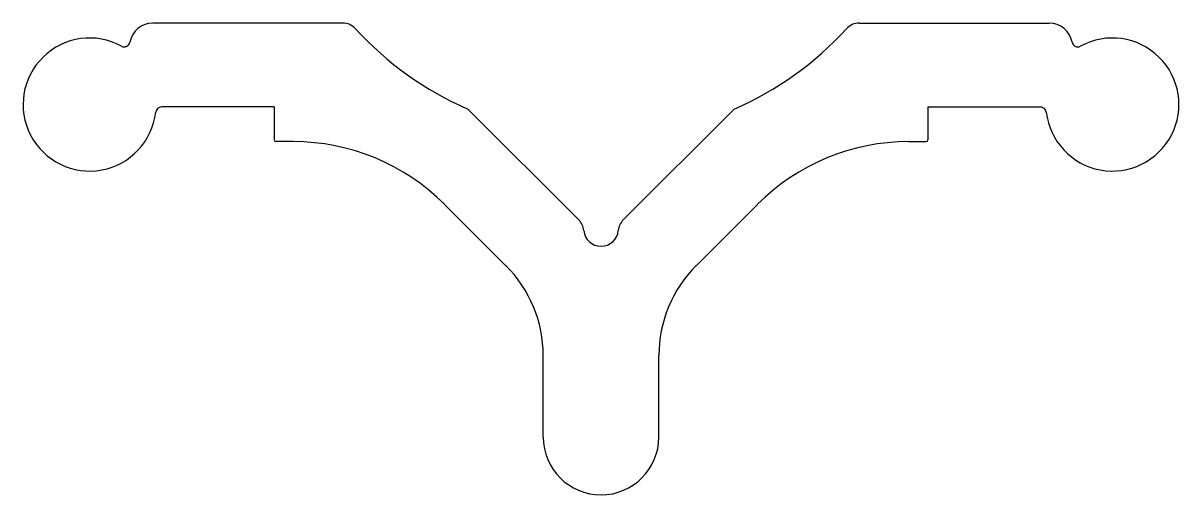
# Model space of a CAD drawing. Extents: x 2691 to 2891, y 1459 to 1541.
import ezdxf

# ---------------------------------------------------------------- set-up
doc = ezdxf.new("R2010")
doc.units = 0
doc.layers.get('0').update_dxf_attribs({"linetype": 'CONTINUOUS'})

msp = doc.modelspace()

# ---------------------------------------------------------------- linework, layer by layer
for p, q in [((2746.44, 1540.71), (2713.6, 1540.71)), ((2835.75, 1540.71), (2868.6, 1540.71)), ((2734.6, 1526.21), (2715.12, 1526.21)), ((2734.6, 1526.21), (2734.6, 1520.51)), ((2768.1, 1525.83), (2787.25, 1506.68)), ((2814.1, 1525.83), (2794.95, 1506.68)), ((2847.6, 1526.21), (2847.6, 1520.51)), ((2847.6, 1526.21), (2867.08, 1526.21)), ((2737.88, 1520.21), (2734.9, 1520.21)), ((2844.31, 1520.21), (2847.3, 1520.21)), ((2764.05, 1509.37), (2774.65, 1498.76)), ((2818.15, 1509.37), (2807.54, 1498.76)), ((2781.1, 1469.13), (2781.1, 1483.21)), ((2801.1, 1469.13), (2801.1, 1483.21))]:
    msp.add_line(p, q)
for centre, radius, start, end in [((2713.6, 1536.71), 4, 90, 169.6908), ((2746.44, 1537.71), 3, 42.4297, 90), ((2835.75, 1537.71), 3, 90, 137.5703), ((2868.6, 1536.71), 4, 10.3092, 90), ((2791.1, 1578.53), 57.5, 222.4297, 246.4218), ((2791.1, 1578.53), 57.5, 293.5782, 317.5703), ((2702.7, 1526.63), 11.5, 61.4153, 353.4844), ((2708.68, 1537.6), 1, 241.4153, 349.6908), ((2879.5, 1526.63), 11.5, 186.5156, 118.5847), ((2873.52, 1537.6), 1, 190.3092, 298.5847), ((2715.12, 1525.21), 1, 90, 173.4844), ((2867.08, 1525.21), 1, 6.5156, 90), ((2734.9, 1520.51), 0.3, 180, 270), ((2847.3, 1520.51), 0.3, 270, 0), ((2737.88, 1483.21), 37, 45, 90), ((2844.31, 1483.21), 37, 90, 135), ((2785.12, 1504.56), 3, 5.4449, 45), ((2797.07, 1504.56), 3, 135, 174.5551), ((2791.1, 1505.13), 3, 185.4449, 354.5551), ((2759.1, 1483.21), 22, 0, 45), ((2823.1, 1483.21), 22, 135, 180), ((2791.1, 1469.13), 10, 180, 0)]:
    msp.add_arc(centre, radius, start, end)

doc.saveas('drawing.dxf')
